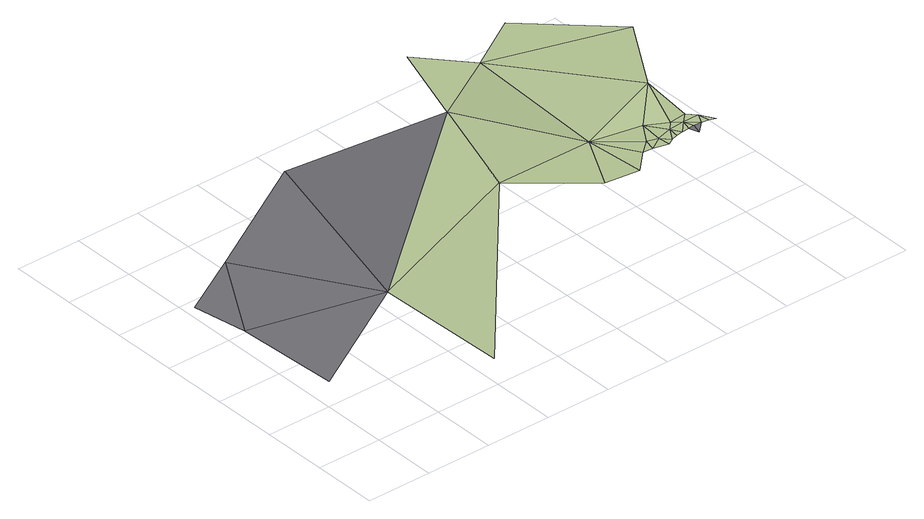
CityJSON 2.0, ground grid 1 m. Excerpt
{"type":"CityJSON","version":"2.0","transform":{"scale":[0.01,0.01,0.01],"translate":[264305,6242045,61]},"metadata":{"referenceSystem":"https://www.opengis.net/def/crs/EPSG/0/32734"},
"CityObjects":{
"road1":{"type":"Road","attributes":{"highway":"tertiary","name":"Upper Roodebloem Road","surface":"asphalt","lanes":1,"width":2.2,"oneway":"yes"},"geometry":[{"type":"MultiSurface","lod":"1","boundaries":[[[0,1,2]],[[0,3,4]],[[1,0,4]],[[4,5,1]],[[4,6,5]]]}]},
"terrain1":{"type":"TINRelief","geometry":[{"type":"CompositeSurface","lod":"1","boundaries":[[[7,8,4]],[[6,4,8]],[[6,8,9]],[[10,9,8]],[[10,11,9]],[[12,13,6]],[[6,9,12]],[[9,11,14]],[[9,14,15]],[[15,14,16]],[[9,15,17]],[[15,16,18]],[[19,18,16]],[[20,12,9]],[[15,18,17]],[[21,18,19]],[[20,9,17]],[[21,22,18]],[[17,18,22]],[[23,22,21]],[[24,22,23]],[[17,22,25]],[[22,24,26]],[[22,26,25]],[[17,25,20]],[[24,27,26]],[[28,26,27]],[[29,25,26]],[[26,28,30]],[[20,25,29]],[[26,30,31]],[[29,26,31]],[[31,30,32]],[[20,33,12]],[[12,33,34]],[[31,32,35]]]}]},
"road2":{"type":"Road","attributes":{"highway":"motorway_link","surface":"asphalt","lanes":1,"width":2.2,"oneway":"yes"},"geometry":[{"type":"MultiSurface","lod":"1","boundaries":[[[36,28,27]],[[36,30,28]]]}]}
},
"vertices":[
[31,304,10],[113,441,10],[16,386,10],[39,145,10],[229,254,10],[307,553,10],[420,363,150],
[235,49,10],[395,229,120],[544,228,120],[499,142,120],[552,135,120],[526,423,150],[463,494,150],[581,164,120],[601,181,120],[597,163,120],[621,212,120],[618,176,120],[620,158,120],[661,249,150],[630,163,120],[642,183,120],[640,166,120],[651,168,120],[653,195,120],[667,185,120],[662,169,120],[672,170,120],[680,198,120],[683,169,120],[692,185,120],[694,167,120],[729,360,150],[610,473,150],[704,164,120],
[667,154,120]
]}
